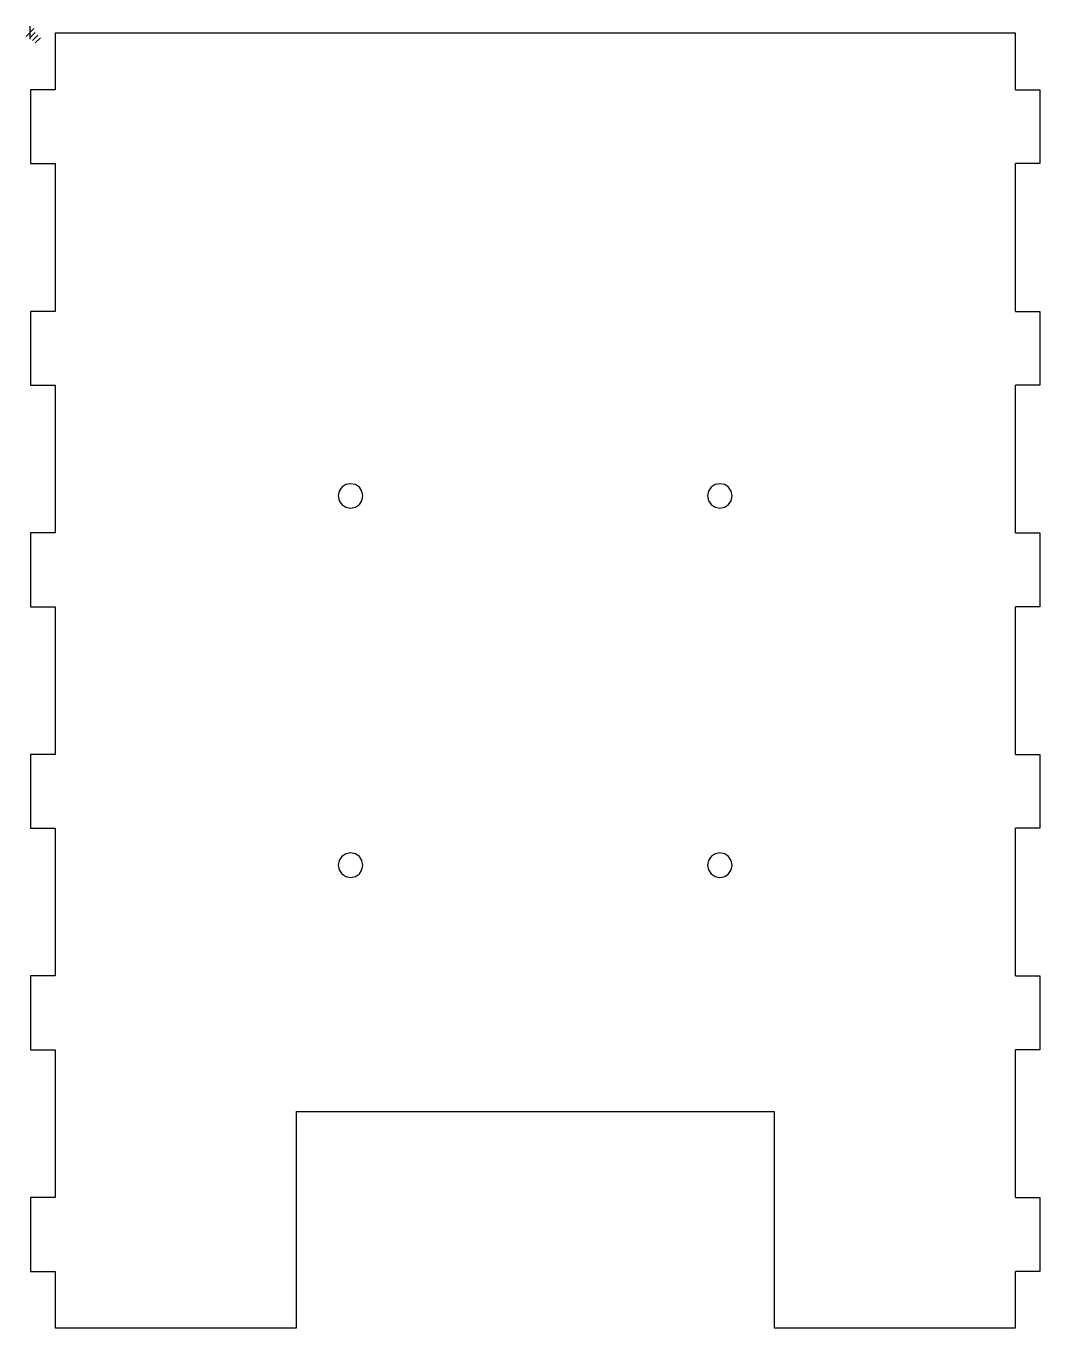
# Model space of a CAD drawing. Extents: x -1 to 205, y 0 to 265.
import ezdxf

# ---------------------------------------------------------------- set-up
doc = ezdxf.new("R2010")
doc.units = 0

msp = doc.modelspace()

# ---------------------------------------------------------------- linework, layer by layer
at = {"layer": 'Layer 1'}
for p, q in [((0, 264.588), (0, 261.942)), ((0.793749, 264.059), (-0.793749, 262.471)), ((1.05833, 263.265), (0, 262.20667)), ((1.5875, 262.736), (0.52917, 261.67767)), ((2.11666, 262.207), (1.05833, 261.14867))]:
    msp.add_line(p, q, dxfattribs=at)
at = {"layer": 'Sketch'}
for p, q in [((5.132107, 263.1328), (5.13211, 251.633)), ((200.13211, 263.1328), (5.13211, 263.133)), ((200.13211, 251.6332), (200.132, 263.133)), ((0.13202, 251.633), (0.132017, 236.633)), ((5.132107, 251.633), (0.132017, 251.633)), ((200.132, 251.633), (205.132, 251.633)), ((205.132, 251.633), (205.132, 236.633)), ((0.13202, 236.633), (5.13211, 236.633)), ((5.132107, 236.633), (5.13211, 206.633)), ((205.132, 236.633), (200.132, 236.633)), ((200.132, 206.633), (200.132, 236.633)), ((0.13202, 206.633), (0.132017, 191.633)), ((5.132107, 206.633), (0.132017, 206.633)), ((200.132, 206.633), (205.132, 206.633)), ((205.132, 206.633), (205.132, 191.633)), ((0.13202, 191.6329), (5.13211, 191.633)), ((5.132107, 191.6329), (5.13211, 161.634)), ((205.132, 191.633), (200.132, 191.633)), ((200.132, 161.6341), (200.132, 191.633)), ((62.830009, 170.104807), (62.63211, 169.1333)), ((63.366107, 170.897834), (62.830009, 170.104807)), ((64.160204, 171.432344), (63.366107, 170.897834)), ((65.132105, 171.6283), (64.160204, 171.432344)), ((66.104006, 171.432344), (65.132105, 171.6283)), ((66.898103, 170.897834), (66.104006, 171.432344)), ((67.434201, 170.104807), (66.898103, 170.897834)), ((67.6321, 169.1333), (67.434201, 170.104807)), ((137.829909, 170.104807), (137.63201, 169.1333)), ((138.366007, 170.897834), (137.829909, 170.104807)), ((139.160104, 171.432344), (138.366007, 170.897834)), ((140.132005, 171.6283), (139.160104, 171.432344)), ((141.103906, 171.432344), (140.132005, 171.6283)), ((141.898003, 170.897834), (141.103906, 171.432344)), ((142.434101, 170.104807), (141.898003, 170.897834)), ((142.632, 169.1333), (142.434101, 170.104807)), ((62.63211, 169.1333), (62.830009, 168.161793)), ((62.830009, 168.161793), (63.366107, 167.368766)), ((63.366107, 167.368766), (64.160204, 166.834256)), ((64.160204, 166.834256), (65.132105, 166.6383)), ((65.132105, 166.6383), (66.104006, 166.834256)), ((66.104006, 166.834256), (66.898103, 167.368766)), ((66.898103, 167.368766), (67.434201, 168.161793)), ((67.434201, 168.161793), (67.6321, 169.1333)), ((67.6321, 169.1333), (67.6321, 169.1333)), ((137.63201, 169.1333), (137.829909, 168.161793)), ((137.829909, 168.161793), (138.366007, 167.368766)), ((138.366007, 167.368766), (139.160104, 166.834256)), ((139.160104, 166.834256), (140.132005, 166.6383)), ((140.132005, 166.6383), (141.103906, 166.834256)), ((141.103906, 166.834256), (141.898003, 167.368766)), ((141.898003, 167.368766), (142.434101, 168.161793)), ((142.434101, 168.161793), (142.632, 169.1333)), ((142.632, 169.1333), (142.632, 169.1333)), ((0.13202, 161.6349), (0.132017, 146.633)), ((5.132107, 161.6349), (0.132017, 161.634)), ((200.132, 161.6341), (205.132, 161.634)), ((205.132, 161.634), (205.132, 146.633)), ((0.13202, 146.6324), (5.13211, 146.633)), ((5.132107, 146.6324), (5.13211, 116.634)), ((205.132, 146.633), (200.132, 146.633)), ((200.132, 116.6346), (200.132, 146.633)), ((5.132107, 116.6339), (0.132017, 116.634)), ((0.13202, 116.6339), (0.132017, 101.632)), ((200.132, 116.6346), (205.132, 116.634)), ((205.132, 116.634), (205.132, 101.632)), ((0.13202, 101.6322), (5.13211, 101.632)), ((5.132107, 101.6322), (5.13211, 71.6338)), ((205.132, 101.632), (200.132, 101.632)), ((200.132, 71.6336), (200.132, 101.632)), ((63.366107, 95.897934), (62.830009, 95.104907)), ((64.160204, 96.432444), (63.366107, 95.897934)), ((65.132105, 96.6284), (64.160204, 96.432444)), ((66.104006, 96.432444), (65.132105, 96.6284)), ((66.898103, 95.897934), (66.104006, 96.432444)), ((67.434201, 95.104907), (66.898103, 95.897934)), ((138.366007, 95.897934), (137.829909, 95.104907)), ((139.160104, 96.432444), (138.366007, 95.897934)), ((140.132005, 96.6284), (139.160104, 96.432444)), ((141.103906, 96.432444), (140.132005, 96.6284)), ((141.898003, 95.897934), (141.103906, 96.432444)), ((142.434101, 95.104907), (141.898003, 95.897934)), ((62.830009, 95.104907), (62.63211, 94.1334)), ((62.63211, 94.1334), (62.830009, 93.161893)), ((62.830009, 93.161893), (63.366107, 92.368866)), ((66.898103, 92.368866), (67.434201, 93.161893)), ((67.6321, 94.1334), (67.434201, 95.104907)), ((67.434201, 93.161893), (67.6321, 94.1334)), ((67.6321, 94.1334), (67.6321, 94.1334)), ((137.829909, 95.104907), (137.63201, 94.1334)), ((137.63201, 94.1334), (137.829909, 93.161893)), ((137.829909, 93.161893), (138.366007, 92.368866)), ((141.898003, 92.368866), (142.434101, 93.161893)), ((142.632, 94.1334), (142.434101, 95.104907)), ((142.434101, 93.161893), (142.632, 94.1334)), ((142.632, 94.1334), (142.632, 94.1334)), ((63.366107, 92.368866), (64.160204, 91.834356)), ((64.160204, 91.834356), (65.132105, 91.6384)), ((65.132105, 91.6384), (66.104006, 91.834356)), ((66.104006, 91.834356), (66.898103, 92.368866)), ((138.366007, 92.368866), (139.160104, 91.834356)), ((139.160104, 91.834356), (140.132005, 91.6384)), ((140.132005, 91.6384), (141.103906, 91.834356)), ((141.103906, 91.834356), (141.898003, 92.368866)), ((0.13202, 71.6338), (0.132017, 56.6346)), ((5.132107, 71.6338), (0.132017, 71.6338)), ((200.132, 71.6336), (205.132, 71.6338)), ((205.132, 71.6338), (205.132, 56.6346)), ((0.13202, 56.6346), (5.13211, 56.6346)), ((5.132107, 56.6346), (5.13211, 26.6335)), ((205.132, 56.6346), (200.132, 56.6346)), ((200.132, 26.6335), (200.132, 56.6346)), ((54.1322, 0.1328), (54.1321, 44.133)), ((54.1322, 44.133094), (151.132, 44.133)), ((151.132, 44.133094), (151.132, 0.132894)), ((0.13202, 26.6335), (0.132017, 11.6343)), ((5.132107, 26.6335), (0.132017, 26.6335)), ((200.132, 26.6335), (205.132, 26.6335)), ((205.132, 26.6335), (205.132, 11.6343)), ((0.13202, 11.634294), (5.13211, 11.6343)), ((5.1321, 11.634294), (5.13211, 0.132894)), ((205.132, 11.6343), (200.132, 11.6343)), ((200.132, 0.1329), (200.132, 11.6343)), ((5.1321, 0.1328), (54.1321, 0.132894)), ((151.132, 0.1329), (200.132, 0.132894))]:
    msp.add_line(p, q, dxfattribs=at)

doc.saveas('drawing.dxf')
